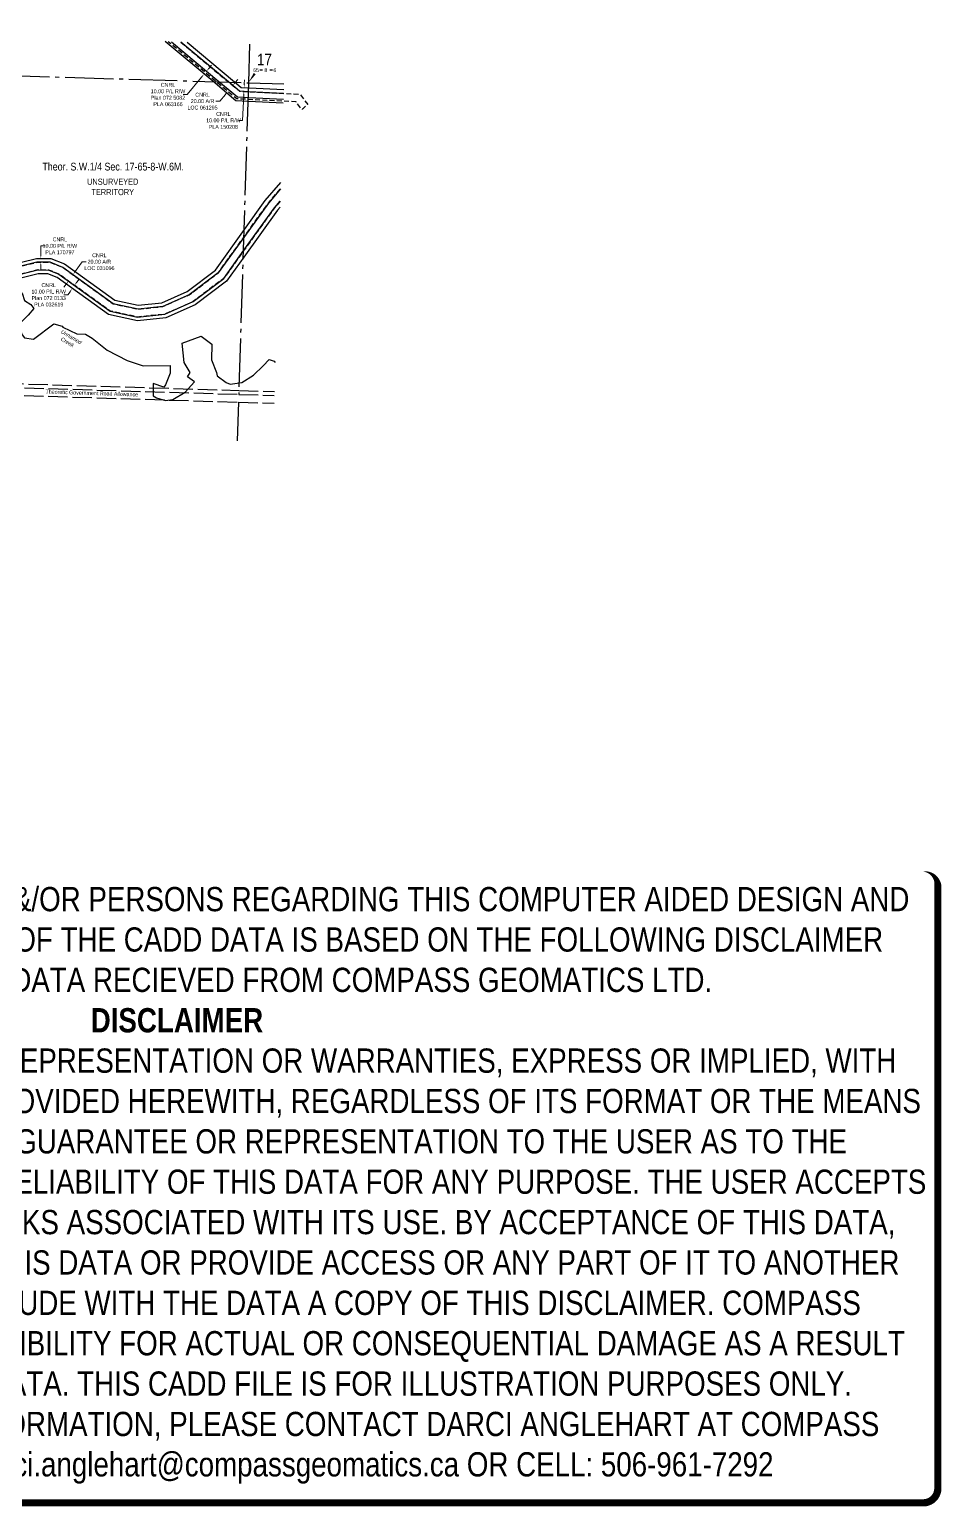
# Model space of a CAD drawing. Extents: x 355593 to 361635, y 6051593 to 6055416.
# Drawn here: x 359280 to 361635, y 6051593 to 6055404 of the extents above; entities that cross this region are included whole.
import ezdxf
from ezdxf.enums import TextEntityAlignment as Align

# ---------------------------------------------------------------- set-up
doc = ezdxf.new("R2010")
doc.units = 0
doc.header["$LTSCALE"] = 5
doc.header["$PDMODE"] = 34
doc.header["$PDSIZE"] = 0.03
for name, pattern in [('foc-ACCESSROAD', [3.75, 2.5, -1.25]), ('foc-QUARTERLINE', [33, 25, -3, 2, -3]), ('foc-UNSURVEYED', [12.5, 10, -2.5])]:
    doc.linetypes.add(name, pattern=pattern)
doc.layers.get('Defpoints').update_dxf_attribs({"color": 9})
for name, color, linetype in [('10', 1, 'Continuous'), ('9', 3, 'Continuous'), ('C-AR', 13, 'foc-ACCESSROAD'), ('C-RW', 13, 'Continuous'), ('C-SYMBOL', 7, 'Continuous'), ('C-WS-S', 8, 'Continuous'), ('L-QSEC', 8, 'foc-QUARTERLINE'), ('L-ROAD-T', 7, 'Continuous'), ('L-SECLBL', 7, 'Continuous'), ('L-UNS-T', 3, 'Continuous'), ('L-USEC', 7, 'foc-UNSURVEYED'), ('T-WATER', 160, 'Continuous'), ('T-WATER-T', 170, 'Continuous')]:
    doc.layers.add(name, color=color, linetype=linetype)
doc.layers.add('C-AR-T', color=13, linetype='Continuous', lineweight=9)
doc.layers.add('C-RW-T', color=13, linetype='Continuous', lineweight=9)
doc.layers.add('DISCLAIMER', color=7, linetype='Continuous', plot=False)
doc.styles.add('175L', font='ARIALN.TTF', dxfattribs={"height": 20})
doc.styles.add('80', font='ARIALN.TTF', dxfattribs={"height": 10})
doc.styles.add('80CG', font='ARIALN.TTF', dxfattribs={"height": 10})
doc.styles.add('80L', font='ARIALN.TTF', dxfattribs={"height": 10})
doc.styles.add('foc-LtypeFont', font='ARIALN.TTF', dxfattribs={"height": 7.35})
doc.styles.add('SIMPLEX', font='ARIALN.TTF')
doc.linetypes.add('foc-TOPO-flowdirection-NOLINE', pattern='A,0,[">",foc-LtypeFont,S=0.3,R=0,X=0,Y=-0.945],-20,[">",foc-LtypeFont,S=0.3,R=0,X=0,Y=-0.945],0', length=20)
doc.dimstyles.new('Compass 5 000', dxfattribs={"dimscale": 5, "dimtxt": 9, "dimasz": 2, "dimexe": 0.2, "dimexo": 0.0625, "dimgap": 0.5, "dimtad": 0, "dimtih": 1, "dimtoh": 1, "dimzin": 0, "dimdsep": 46, "dimtxsty": '80CG', "dimcen": 0.1, "dimse1": 1, "dimse2": 1, "dimclrd": 256, "dimclrt": 256, "dimaunit": 1, "dimadec": 4, "dimazin": 0, "dimtfac": 0.06, "dimtofl": 0, "dimtmove": 0, "dimatfit": 1, "dimfxl": 0.2, "dimtolj": 1, "dimtzin": 0, "dimlwd": -1, "dimarcsym": 0})

# ---------------------------------------------------------------- blocks, each defined once
blk = doc.blocks.new('L-SECLBL')
at = {"layer": '9', "color": 7}
for p, q in [((-5.1, -27.8), (-12.3, -27.8)), ((20.7, -27.8), (13.5, -27.8))]:
    blk.add_line(p, q, dxfattribs=at)
at = {"layer": '10', "color": 2, "style": 'SIMPLEX'}
blk.add_attdef('SEC', text='', height=30, dxfattribs=at).set_placement((0, 0), align=Align.MIDDLE)
at = {"layer": '10', "color": 5, "style": '80L'}
blk.add_attdef('TWP', text='', height=9.5, dxfattribs=at).set_placement((-14.4, -27.4), align=Align.MIDDLE_RIGHT)
blk.add_attdef('RGE', text='', height=9.5, dxfattribs=at).set_placement((3.6, -27.4), align=Align.MIDDLE_CENTER)
blk.add_attdef('MER', text='', height=9.5, dxfattribs=at).set_placement((23.2, -27.4), align=Align.MIDDLE_LEFT)
blk = doc.blocks.new('*D473')
at = {"layer": 'C-AR-T', "transparency": 16777216}
for p, q in [((359398.4, 6054779.5), (359416.6, 6054804.9)), ((359416.6, 6054804.9), (359426.6, 6054804.9)), ((359375, 6054747), (359369.2, 6054738.9))]:
    blk.add_line(p, q, dxfattribs=at)
for points in [[(359373.7, 6054748), (359376.4, 6054746.1), (359380.9, 6054755.2)], [(359397, 6054780.5), (359399.7, 6054778.5), (359392.5, 6054771.4)]]:
    blk.add_solid(points, dxfattribs=at)
at = {"layer": 'Defpoints', "color": 0, "transparency": 16777216}
for p in [(359370.8, 6054762.4), (359382.5, 6054778.6), (359392.5, 6054771.4)]:
    blk.add_point(p, dxfattribs=at)
at = {"layer": 'C-AR-T', "transparency": 16777216, "insert": (359460.9, 6054804.9), "char_height": 10, "attachment_point": 5, "style": '80CG'}
blk.add_mtext('\\A1;CNRL\\P20.00 A/R\\PLOC 031096', dxfattribs=at)
blk = doc.blocks.new('*D474')
at = {"layer": 'C-RW-T', "transparency": 16777216}
for p, q in [((359402.5, 6054751.9), (359408.3, 6054760)), ((359379.1, 6054719.5), (359369.1, 6054719.5)), ((359385, 6054727.6), (359379.1, 6054719.5))]:
    blk.add_line(p, q, dxfattribs=at)
for points in [[(359401.1, 6054752.9), (359403.8, 6054750.9), (359396.6, 6054743.8)], [(359383.6, 6054728.5), (359386.3, 6054726.6), (359390.8, 6054735.7)]]:
    blk.add_solid(points, dxfattribs=at)
at = {"layer": 'Defpoints', "color": 0, "transparency": 16777216}
for p in [(359390.8, 6054735.7), (359399.7, 6054729.3), (359405.5, 6054737.4)]:
    blk.add_point(p, dxfattribs=at)
at = {"layer": 'C-RW-T', "transparency": 16777216, "insert": (359330, 6054719.5), "char_height": 10, "attachment_point": 5, "style": '80CG'}
blk.add_mtext('\\A1;CNRL\\P10.00 P/L R/W\\PPlan 072 0133\\PPLA 032619', dxfattribs=at)
blk = doc.blocks.new('*D475')
at = {"layer": 'C-RW-T', "transparency": 16777216}
for p, q in [((359309.6, 6054823.6), (359309.7, 6054845.9)), ((359309.7, 6054845.9), (359319.7, 6054845.9)), ((359309.6, 6054793.6), (359309.5, 6054783.6))]:
    blk.add_line(p, q, dxfattribs=at)
for points in [[(359307.9, 6054793.6), (359311.2, 6054793.6), (359309.6, 6054803.6)], [(359308, 6054823.6), (359311.3, 6054823.6), (359309.6, 6054813.6)]]:
    blk.add_solid(points, dxfattribs=at)
at = {"layer": 'Defpoints', "color": 0, "transparency": 16777216}
for p in [(359307.5, 6054803.6), (359307.6, 6054813.6), (359309.6, 6054813.6)]:
    blk.add_point(p, dxfattribs=at)
at = {"layer": 'C-RW-T', "transparency": 16777216, "insert": (359358.8, 6054845.9), "char_height": 10, "attachment_point": 5, "style": '80CG'}
blk.add_mtext('\\A1;CNRL\\P10.00 P/L R/W\\PPLA 170797', dxfattribs=at)
blk = doc.blocks.new('*D476')
at = {"layer": 'C-RW-T', "transparency": 16777216}
for p, q in [((359724.7, 6055281.4), (359687.1, 6055236.4)), ((359744, 6055304.4), (359750.4, 6055312.1)), ((359687.1, 6055236.4), (359677.1, 6055236.4))]:
    blk.add_line(p, q, dxfattribs=at)
for points in [[(359723.5, 6055282.5), (359726, 6055280.4), (359731.2, 6055289.1)], [(359742.7, 6055305.5), (359745.3, 6055303.4), (359737.6, 6055296.8)]]:
    blk.add_solid(points, dxfattribs=at)
at = {"layer": 'Defpoints', "color": 0, "transparency": 16777216}
for p in [(359731.2, 6055289.1), (359771.8, 6055255.1), (359778.3, 6055262.8)]:
    blk.add_point(p, dxfattribs=at)
at = {"layer": 'C-RW-T', "transparency": 16777216, "insert": (359638, 6055236.4), "char_height": 10, "attachment_point": 5, "style": '80CG'}
blk.add_mtext('\\A1;CNRL\\P10.00 P/L R/W\\PPlan 072 5082\\PPLA 063166', dxfattribs=at)
blk = doc.blocks.new('*D477')
at = {"layer": 'C-RW-T', "transparency": 16777216}
for p, q in [((359811.7, 6055267.4), (359818.1, 6055275)), ((359771.5, 6055219.3), (359761.5, 6055219.3)), ((359786.1, 6055236.7), (359771.5, 6055219.3))]:
    blk.add_line(p, q, dxfattribs=at)
for points in [[(359784.8, 6055237.8), (359787.3, 6055235.6), (359792.5, 6055244.4)], [(359810.4, 6055268.4), (359813, 6055266.3), (359805.3, 6055259.7)]]:
    blk.add_solid(points, dxfattribs=at)
at = {"layer": 'Defpoints', "color": 0, "transparency": 16777216}
for p in [(359792.5, 6055244.4), (359809.9, 6055255.9), (359797, 6055240.5)]:
    blk.add_point(p, dxfattribs=at)
at = {"layer": 'C-RW-T', "transparency": 16777216, "insert": (359727.2, 6055219.3), "char_height": 10, "attachment_point": 5, "style": '80CG'}
blk.add_mtext('\\A1;CNRL\\P20.00 A/R\\PLOC 061295', dxfattribs=at)
blk = doc.blocks.new('*D478')
at = {"layer": 'C-RW-T', "transparency": 16777216}
for p, q in [((359835, 6055264.4), (359835.5, 6055274.4)), ((359833.5, 6055234.4), (359830.2, 6055169.6)), ((359830.2, 6055169.6), (359820.2, 6055169.6))]:
    blk.add_line(p, q, dxfattribs=at)
for points in [[(359831.8, 6055234.5), (359835.2, 6055234.3), (359834, 6055244.4)], [(359833.4, 6055264.5), (359836.7, 6055264.3), (359834.5, 6055254.4)]]:
    blk.add_solid(points, dxfattribs=at)
at = {"layer": 'Defpoints', "color": 0, "transparency": 16777216}
for p in [(359834, 6055244.4), (359836.5, 6055244.3), (359837, 6055254.3)]:
    blk.add_point(p, dxfattribs=at)
at = {"layer": 'C-RW-T', "transparency": 16777216, "insert": (359781.1, 6055169.6), "char_height": 10, "attachment_point": 5, "style": '80CG'}
blk.add_mtext('\\A1;CNRL\\P10.00 P/L R/W\\PPLA 150208', dxfattribs=at)
blk = doc.blocks.new('LABEL_ROAD_THEORETIC')
at = {"layer": 'L-ROAD-T', "style": '80L'}
blk.add_text('Theoretic Government Road Allowance', height=10, dxfattribs=at).set_placement((0, 0), align=Align.MIDDLE_CENTER)
blk = doc.blocks.new('Disclaimer_Legal')
at = {"layer": 'DISCLAIMER', "color": 254, "flags": 128}
blk.add_lwpolyline([(-3612.9, -1104.6, 37.5, 37.5, 0), (4096.1, -1104.6, 37.5, 37.5, 0.414214), (4171.1, -1029.6, 37.5, 37.5, 0), (4171.1, 2078.7, 37.5, 0, 0.414214), (4096.1, 2153.7, 0, 0, 0), (-3612.9, 2153.7, 0, 0, 0.414214), (-3687.9, 2078.7, 0, 0, 0), (-3687.9, -1029.6, 0, 37.5, 0.414214)], format="xyseb", close=True, dxfattribs=at)
at = {"layer": 'DISCLAIMER', "color": 254, "insert": (241.6, 533.9), "char_height": 125, "width": 7717.568, "attachment_point": 5, "style": '80'}
blk.add_mtext('NOTICE TO THE CORPORATION, PERSON &/OR PERSONS REGARDING THIS COMPUTER AIDED DESIGN AND DRAFTING (CADD) FILES. ACCEPTANCE OF THE CADD DATA IS BASED ON THE FOLLOWING DISCLAIMER WHICH COVERS ALL CADD DATA RECIEVED FROM COMPASS GEOMATICS LTD.\\P{\\fArial Narrow|b1|i0|c0|p34;DISCLAIMER}\\PCOMPASS GEOMATICS LTD. MAKES NO REPRESENTATION OR WARRANTIES, EXPRESS OR IMPLIED, WITH RESPECT TO THE REUSE OF THE DATA PROVIDED HEREWITH, REGARDLESS OF ITS FORMAT OR THE MEANS OF ITS TRANSMISSION. THERE IS NO GUARANTEE OR REPRESENTATION TO THE USER AS TO THE ACCURACY, CURRENCY, SUITABILITY OR RELIABILITY OF THIS DATA FOR ANY PURPOSE. THE USER ACCEPTS THE DATA "AS IS", AND ASSUMES ALL RISKS ASSOCIATED WITH ITS USE. BY ACCEPTANCE OF THIS DATA, THE USER AGREES NOT TO TRANSMIT THIS DATA OR PROVIDE ACCESS OR ANY PART OF IT TO ANOTHER PARTY UNLESS THE USER SHALL INCLUDE WITH THE DATA A COPY OF THIS DISCLAIMER. COMPASS GEOMATICS LTD. ASSUMES NO RESPONSIBILITY FOR ACTUAL OR CONSEQUENTIAL DAMAGE AS A RESULT OF ANY USER\'S RELIANCE ON THIS DATA. THIS CADD FILE IS FOR ILLUSTRATION PURPOSES ONLY.\\PIF YOU REQUIRE MORE ACCURATE INFORMATION, PLEASE CONTACT DARCI ANGLEHART AT COMPASS GEOMATICS LTD. VIA EMAIL: darci.anglehart@compassgeomatics.ca OR CELL: 506-961-7292', dxfattribs=at)

msp = doc.modelspace()

# ---------------------------------------------------------------- linework, layer by layer
at = {"layer": 'C-AR', "flags": 128}
for points in [[(359671.174, 6055371.825), (359793.81, 6055269.302), (359822.898, 6055244.986), (359846.879, 6055243.763), (359978.879, 6055237.035), (359998.697, 6055211.011), (359998.271, 6055210.868), (359989.82, 6055203.228), (359986.011, 6055199.784), (359984.576, 6055198.486), (359983.644, 6055197.643), (359968.553, 6055217.459), (359846.25, 6055223.667), (359815.332, 6055225.236), (359761.444, 6055270.297), (359638.844, 6055372.821)], [(359927.93, 6054961.581), (359912.828, 6054943.981), (359834.068, 6054834.379), (359781.917, 6054761.802), (359703.022, 6054702.312), (359630.2, 6054669.635), (359559.463, 6054662.196), (359488.524, 6054677.693), (359356.291, 6054772.827), (359329.948, 6054783.523), (359301.82, 6054783.604), (359140.715, 6054743.829), (359096.238, 6054739.26), (359070.876, 6054744.875), (359037.752, 6054763.023), (359008.084, 6054779.277), (358910.789, 6054832.583), (358897.448, 6054839.887), (358888.732, 6054844.656), (358879.754, 6054849.586), (358878.05, 6054850.52), (358819.946, 6054874.175), (358817.651, 6054875.11), (358810.688, 6054877.944), (358803.758, 6054880.766), (358546.436, 6054985.527), (358562.516, 6055000.594), (358673.938, 6054955.238), (358818.256, 6054896.508), (358827.506, 6054892.744), (358886.737, 6054868.562), (359008.789, 6054801.696), (359038.458, 6054785.442), (359054.484, 6054776.663), (359077.305, 6054764.161), (359097.507, 6054759.49), (359137.289, 6054763.577), (359299.426, 6054803.605), (359333.88, 6054803.507), (359366.037, 6054790.45), (359496.849, 6054696.341), (359560.579, 6054682.419), (359624.963, 6054689.189), (359692.812, 6054719.654), (359767.472, 6054775.953), (359835.189, 6054870.195), (359897.106, 6054956.365), (359928.916, 6054993.43)]]:
    msp.add_lwpolyline(points, dxfattribs=at)
at = {"layer": 'C-RW'}
for points in [[(359935.749, 6055214.115), (359846.093, 6055218.655), (359813.424, 6055220.309), (359753.349, 6055270.545), (359630.752, 6055373.07)], [(359646.936, 6055372.572), (359769.538, 6055270.048), (359817.224, 6055230.174), (359846.407, 6055228.687), (359936.059, 6055224.12)], [(359936.525, 6055239.194), (359846.879, 6055243.763), (359822.898, 6055244.986), (359793.81, 6055269.302), (359671.166, 6055371.825)], [(359687.333, 6055371.327), (359809.989, 6055268.805), (359826.746, 6055254.801), (359847.192, 6055253.758), (359936.835, 6055249.188)], [(359135.576, 6054773.451), (359298.228, 6054813.607), (359335.846, 6054813.498), (359370.911, 6054799.262), (359501.011, 6054705.665), (359561.137, 6054692.531), (359622.345, 6054698.967), (359687.707, 6054728.326), (359760.25, 6054783.03), (359835.749, 6054888.105), (359889.246, 6054962.557), (359929.409, 6055009.362)], [(359928.916, 6054993.419), (359897.106, 6054956.365), (359835.189, 6054870.196), (359767.472, 6054775.953), (359692.812, 6054719.654), (359624.963, 6054689.189), (359560.579, 6054682.419), (359496.849, 6054696.341), (359366.037, 6054790.45), (359333.88, 6054803.507), (359299.426, 6054803.605), (359137.289, 6054763.577)], [(359140.715, 6054743.829), (359301.82, 6054783.604), (359329.948, 6054783.523), (359356.291, 6054772.827), (359488.524, 6054677.693), (359559.463, 6054662.196), (359630.2, 6054669.635), (359703.022, 6054702.312), (359781.917, 6054761.802), (359834.068, 6054834.378), (359912.828, 6054943.981), (359927.93, 6054961.581)], [(359927.437, 6054945.648), (359920.688, 6054937.79), (359833.508, 6054816.471), (359789.139, 6054754.726), (359708.127, 6054693.64), (359632.819, 6054659.857), (359558.904, 6054652.084), (359484.362, 6054668.369), (359351.417, 6054764.015), (359327.982, 6054773.531), (359303.018, 6054773.603), (359142.428, 6054733.955)]]:
    msp.add_lwpolyline(points, dxfattribs=at)
at = {"layer": 'L-QSEC'}
for p, q in [((359848.552, 6055366.36), (359845.465, 6055266.656)), ((359042.204, 6055291.129), (359845.464, 6055266.656)), ((359845.465, 6055266.656), (359820.573, 6054462.711)), ((359845.465, 6055266.656), (359937.289, 6055263.858)), ((359819.951, 6054442.607), (359816.851, 6054342.466))]:
    msp.add_line(p, q, dxfattribs=at)
at = {"layer": 'L-SECLBL', "flags": 128}
msp.add_lwpolyline([(359845.465, 6055266.656, 0, 5.998, 0), (359861.94, 6055290.294, 0, 0, 0)], format="xyseb", dxfattribs=at)
at = {"layer": 'L-USEC'}
for p, q in [((359017.173, 6054487.193), (359820.563, 6054462.711)), ((359027.533, 6054496.934), (359820.885, 6054472.757)), ((359016.547, 6054467.09), (359819.951, 6054442.607)), ((359819.951, 6054442.607), (359911.775, 6054439.811)), ((359820.563, 6054462.711), (359912.398, 6054459.915)), ((359820.885, 6054472.757), (359912.709, 6054469.961))]:
    msp.add_line(p, q, dxfattribs=at)
at = {"layer": 'T-WATER', "linetype": 'foc-TOPO-flowdirection-NOLINE', "flags": 128}
msp.add_lwpolyline([(358617.224, 6055404.123), (358618.587, 6055385.426), (358613.906, 6055369.48), (358616.185, 6055361.059), (358635.965, 6055338.489), (358620.733, 6055324.631), (358611.403, 6055322.623), (358603.212, 6055304.384), (358616.902, 6055297.533), (358621.041, 6055286.466), (358618.92, 6055267.347), (358618.847, 6055266.662), (358618.77, 6055265.958), (358622.08, 6055263.916), (358631.36, 6055249.478), (358625.109, 6055243.397), (358618.518, 6055218.31), (358632.827, 6055192.352), (358652.177, 6055189.112), (358668.547, 6055177.631), (358674.147, 6055162.502), (358686.916, 6055143.113), (358729.956, 6055117.343), (358732.327, 6055118.142), (358763.647, 6055100.212), (358802.169, 6055108.996), (358823.36, 6055106.796), (358862.611, 6055113.152), (358883.772, 6055106.583), (358913.682, 6055083.871), (358942.672, 6055064.342), (358946.392, 6055064.681), (358966.494, 6055077.97), (358975.555, 6055102.316), (358988.927, 6055125.093), (358999.438, 6055130.741), (359012.219, 6055140.849), (359019.659, 6055141.869), (359027.429, 6055132.45), (359050.05, 6055133.828), (359052.87, 6055129.939), (359045.528, 6055103.241), (359039.397, 6055095.102), (359025.525, 6055060.675), (359023.145, 6055058.285), (359017.903, 6055037.918), (359026.303, 6055024.079), (359035.803, 6055017.769), (359069.324, 6055015.676), (359095.185, 6055006.317), (359112.555, 6054995.425), (359115.204, 6054980.328), (359098.243, 6054969.559), (359106.402, 6054950.45), (359115.202, 6054945.249), (359124.742, 6054945.768), (359139.333, 6054940.128), (359133.022, 6054925.731), (359136.981, 6054908.122), (359147.981, 6054902.192), (359160.761, 6054897.831), (359185.612, 6054892.4), (359206.832, 6054872.44), (359205.831, 6054862.572), (359199.671, 6054860.642), (359168.359, 6054858.475), (359163.069, 6054854.905), (359160.768, 6054841.066), (359173.107, 6054821.806), (359185.787, 6054799.118), (359181.956, 6054785.799), (359180.565, 6054770.38), (359195.324, 6054748.953), (359212.885, 6054746.761), (359228.195, 6054740.52), (359232.015, 6054737.04), (359252.545, 6054732.831), (359261.565, 6054723.63), (359267.284, 6054704.742), (359283.824, 6054694.631), (359291.824, 6054683.941), (359277.293, 6054667.094), (359256.791, 6054647.498), (359254.64, 6054637.068), (359255.06, 6054631.24), (359261.599, 6054615.899), (359267.229, 6054608.11), (359290.39, 6054605.318), (359342.814, 6054644.421), (359364.574, 6054638.44), (359366.044, 6054636.212), (359402.445, 6054619.03), (359424.575, 6054617.708), (359442.146, 6054607.508), (359481.105, 6054576.428), (359532.766, 6054549.686), (359573.726, 6054536.115), (359643.579, 6054536.722), (359643.538, 6054517.253), (359631.856, 6054487.297), (359627.205, 6054481.489), (359599.925, 6054491.038), (359599.923, 6054458.573), (359608.453, 6054453.771), (359631.884, 6054447.041), (359650.534, 6054449.759), (359681.957, 6054467.976), (359706.269, 6054494.8), (359688.319, 6054508.16), (359694.9, 6054519.28), (359679.361, 6054544.868), (359674.834, 6054594.414), (359723.307, 6054612.758), (359750.826, 6054592.158), (359750.364, 6054551.633), (359763.213, 6054518.765), (359764.982, 6054510.536), (359787.922, 6054492.836), (359798.862, 6054488.536), (359828.424, 6054492.954), (359858.686, 6054512.08), (359883.928, 6054536.466), (359899.25, 6054552.853), (359912.41, 6054548.443), (359915.029, 6054544.89)], dxfattribs=at)
at = {"layer": 'T-WATER', "flags": 128}
for points in [[(359267.284, 6054704.742), (359283.824, 6054694.631), (359291.824, 6054683.941), (359277.293, 6054667.094)], [(359267.229, 6054608.11), (359290.39, 6054605.318), (359342.814, 6054644.421), (359364.574, 6054638.44), (359366.044, 6054636.212), (359402.445, 6054619.03), (359424.575, 6054617.708), (359442.146, 6054607.508), (359481.105, 6054576.428), (359532.766, 6054549.686), (359573.726, 6054536.115), (359643.579, 6054536.722), (359643.538, 6054517.253), (359631.856, 6054487.297), (359627.205, 6054481.489), (359599.925, 6054491.038), (359599.923, 6054458.573), (359608.453, 6054453.771), (359631.884, 6054447.041), (359650.534, 6054449.759), (359681.957, 6054467.976), (359706.269, 6054494.8), (359688.319, 6054508.16), (359694.9, 6054519.28), (359679.361, 6054544.868), (359674.834, 6054594.414), (359723.307, 6054612.758), (359750.826, 6054592.158), (359750.364, 6054551.633), (359763.213, 6054518.765), (359764.982, 6054510.536), (359787.922, 6054492.836), (359798.862, 6054488.536), (359828.424, 6054492.954), (359858.686, 6054512.08), (359883.928, 6054536.466), (359899.25, 6054552.853), (359912.41, 6054548.443), (359915.029, 6054544.89)]]:
    msp.add_lwpolyline(points, dxfattribs=at)

# ---------------------------------------------------------------- block references
at = {"layer": 'C-WS-S', "rotation": 358.1410147743071}
msp.add_blockref('LABEL_ROAD_THEORETIC', (359441.244, 6054466.038), dxfattribs=at)
at = {"layer": 'Defpoints', "xscale": 0.5, "yscale": 0.5, "zscale": 0.5}
msp.add_blockref('Disclaimer_Legal', (359540.271, 6052154.378), dxfattribs=at)
at = {"layer": 'L-SECLBL', "xscale": 0.9996701900000002, "yscale": 0.9996701900000002, "zscale": 0.9996701900000002}
msp.add_blockref('L-SECLBL', (359887.082, 6055326.734), dxfattribs=at).add_auto_attribs({'SEC': '17', 'TWP': '65', 'RGE': '8', 'MER': '6'})

# ---------------------------------------------------------------- texts
at = {"layer": 'C-SYMBOL', "color": 3, "style": '175L'}
msp.add_text('Theor. S.W.1/4 Sec. 17-65-8-W.6M.', height=19.9934, dxfattribs=at).set_placement((359496.308, 6055034.361), align=Align.BOTTOM_CENTER)
at = {"layer": 'L-UNS-T', "color": 3, "insert": (359495.314, 6054997.994), "char_height": 15.99474, "attachment_point": 5, "style": '80L'}
msp.add_mtext_dynamic_manual_height_columns('UNSURVEYED TERRITORY', width=126.41375, gutter_width=47.5, heights=[0], dxfattribs=at)
at = {"layer": 'T-WATER-T', "insert": (359353.925, 6054637.253), "char_height": 10, "attachment_point": 1, "rotation": 329.088753, "style": '80L'}
msp.add_mtext_dynamic_manual_height_columns('\\pi13.553,t143.55;{\\fArial Narrow|b0|i1|c0|p34;Unnamed \\P\\pi23.048,t153.05;Creek}', width=76.21869, gutter_width=50, heights=[0], dxfattribs=at)

# ---------------------------------------------------------------- dimensions: what is measured, and where the dimension line sits
at = {"layer": 'C-AR-T'}
dim = msp.add_linear_dim(base=(359392.535, 6054771.387), p1=(359370.798, 6054762.39), p2=(359382.477, 6054778.623), angle=54.267656, text='CNRL\\P20.00 A/R\\PLOC 031096', dimstyle='Compass 5 000', dxfattribs=at)
dim.commit()
dim.dimension.update_dxf_attribs({"geometry": '*D473', "text_midpoint": (359460.948, 6054804.903), "dimtype": 161})
at = {"layer": 'C-RW-T'}
for base, p1, p2, angle, text, picture, middle in [((359731.163, 6055289.098), (359778.26, 6055262.755), (359771.842, 6055255.081), 230.096861, 'CNRL\\P10.00 P/L R/W\\PPlan 072 5082\\PPLA 063166', '*D476', (359637.977, 6055236.361)), ((359792.468, 6055244.355), (359809.854, 6055255.89), (359797.024, 6055240.546), 230.098307, 'CNRL\\P20.00 A/R\\PLOC 061295', '*D477', (359727.203, 6055219.325)), ((359834.01, 6055244.42), (359836.969, 6055254.279), (359836.46, 6055244.295), 267.081202, 'CNRL\\P10.00 P/L R/W\\PPLA 150208', '*D478', (359781.11, 6055169.612)), ((359309.619, 6054813.574), (359307.535, 6054803.582), (359307.563, 6054813.58), 89.835098, 'CNRL\\P10.00 P/L R/W\\PPLA 170797', '*D475', (359358.798, 6054845.855))]:
    dim = msp.add_linear_dim(base=base, p1=p1, p2=p2, angle=angle, text=text, dimstyle='Compass 5 000', dxfattribs=at)
    dim.commit()
    dim.dimension.update_dxf_attribs({"geometry": picture, "text_midpoint": middle, "dimtype": 161})
dim = msp.add_aligned_dim(p1=(359405.527, 6054737.404), p2=(359399.687, 6054729.288), distance=-10.956, text='CNRL\\P10.00 P/L R/W\\PPlan 072 0133\\PPLA 032619', dimstyle='Compass 5 000', dxfattribs=at)
dim.commit()
dim.dimension.update_dxf_attribs({"geometry": '*D474', "text_midpoint": (359330.028, 6054719.451)})

doc.saveas('drawing.dxf')
